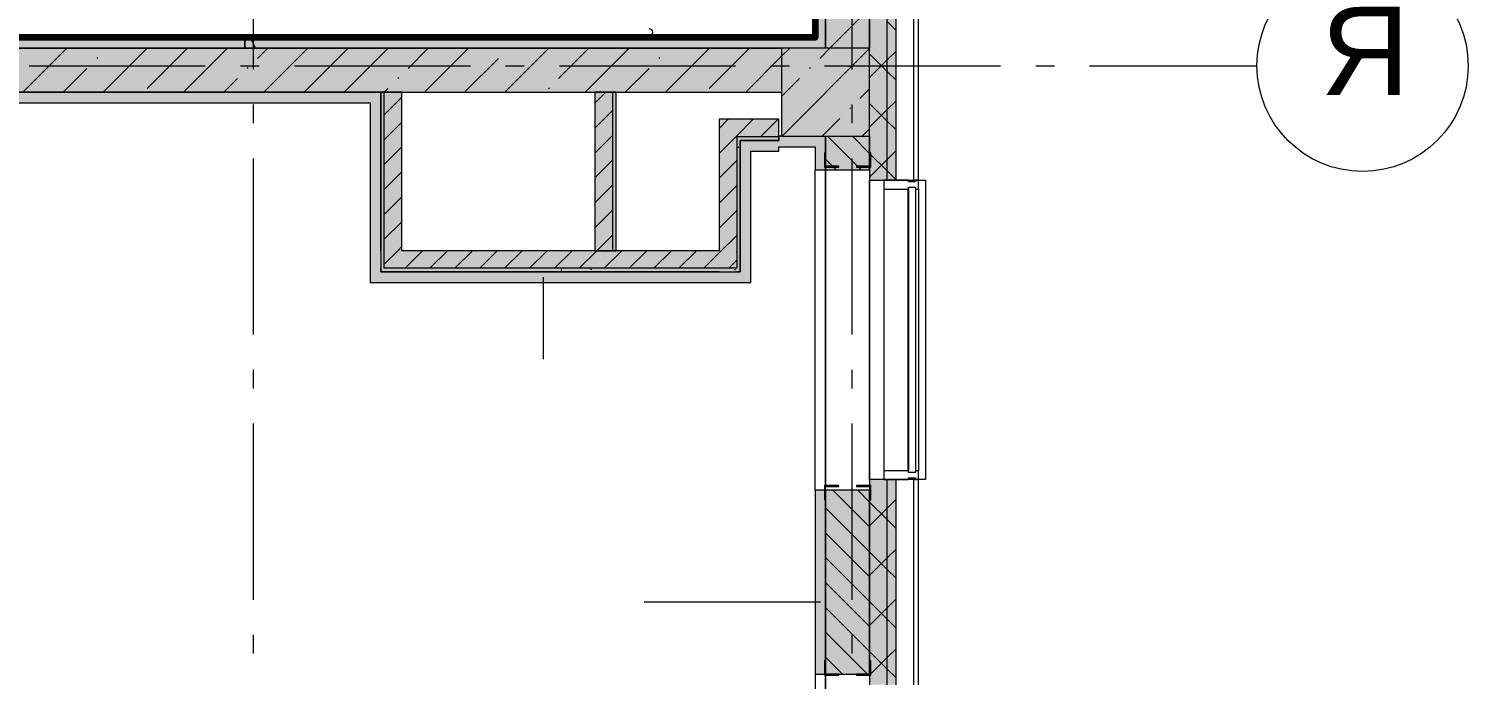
# Model space of a CAD drawing. Header units: millimetres. Extents: x -537608 to 253996, y -217170 to 186033.
# Drawn here: x -347138 to -338961, y -13884 to -10191 of the extents above; entities that cross this region are included whole.
import ezdxf

# ---------------------------------------------------------------- set-up
doc = ezdxf.new("R2010")
doc.units = ezdxf.units.MM
doc.layers.add('16) Лак 1.6м', color=160, linetype='Continuous', lineweight=90)
doc.layers.add('PDF _Геометрия', color=7, linetype='Continuous')
doc.layers.add('PDF _Текст', color=7, linetype='Continuous')
doc.layers.add('PDF _Сплошная заливка', color=7, linetype='Continuous', true_color=0xffffff)
doc.styles.add('PDF ArialMT', font='arial.ttf')

msp = doc.modelspace()

# ---------------------------------------------------------------- hatches: boundary and pattern name
at = {"layer": 'PDF _Сплошная заливка', "transparency": 33554559}
h = msp.add_hatch(color=256, dxfattribs=at)
h.paths.add_polyline_path([(-342261.3661, -44800.6673), (-342211.3659, -44800.6673), (-342211.3659, -42350.6676), (-342261.3661, -42350.6676), (-342261.3661, -44600.8301)], flags=0)
h.paths.add_polyline_path([(-342261.3661, -40650.6668), (-342211.3659, -40650.6668), (-342211.3659, -39375.6657), (-342261.3661, -39375.6657), (-342261.3661, -39616.9451)], flags=0)
h.paths.add_polyline_path([(-342261.3661, -37675.6649), (-342211.3659, -37675.6649), (-342211.3659, -36475.6662), (-342261.3661, -36475.6662), (-342261.3661, -36769.0084)], flags=0)
h.paths.add_polyline_path([(-342211.3659, -34775.6654), (-342211.3659, -33615.6643), (-342261.3661, -33615.6643), (-342261.3661, -34775.6654)], flags=0)
h.paths.add_polyline_path([(-342211.3659, -31915.6635), (-342211.3659, -30715.6649), (-342261.3661, -30715.6649), (-342261.3661, -31915.6635)], flags=0)
h.paths.add_polyline_path([(-342211.3659, -29015.664), (-342211.3659, -27615.6645), (-342261.3661, -27615.6645), (-342261.3661, -29015.664)], flags=0)
h.paths.add_polyline_path([(-342211.3659, -25915.6637), (-342211.3659, -24715.6629), (-342261.3661, -24715.6629), (-342261.3661, -25915.6637)], flags=0)
h.paths.add_polyline_path([(-342261.3661, -23015.6621), (-342211.3659, -23015.6621), (-342211.3659, -21450.6628), (-342261.3661, -21450.6628), (-342261.3661, -22529.3344)], flags=0)
h.paths.add_polyline_path([(-342261.3661, -19750.6615), (-342211.3659, -19750.6615), (-342211.3659, -18550.6617), (-342261.3661, -18550.6617), (-342261.3661, -19681.3998)], flags=0)
h.paths.add_polyline_path([(-342211.3659, -16850.6606), (-342211.3659, -15615.6606), (-342261.3661, -15615.6606), (-342261.3661, -16850.6606)], flags=0)
h.paths.add_polyline_path([(-342211.3659, -13915.6596), (-342211.3659, -12750.6593), (-342261.3661, -12750.6593), (-342261.3661, -13915.6596)], flags=0)
h.paths.add_polyline_path([(-342261.3661, -11050.659), (-342211.3659, -11050.659), (-342211.3659, -6550.6573), (-342261.3661, -6550.6573), (-342261.3661, -9713.6267)], flags=0)
h = msp.add_hatch(color=256, dxfattribs=at)
h.paths.add_polyline_path([(-342361.3666, -44900.6677), (-342261.3661, -44900.6677), (-342261.3661, -42350.6676), (-342361.3666, -42350.6676), (-342361.3666, -44850.6675)], flags=0)
h.paths.add_polyline_path([(-342361.3666, -40650.6668), (-342261.3661, -40650.6668), (-342261.3661, -39375.6657), (-342361.3666, -39375.6657), (-342361.3666, -40450.666)], flags=0)
h.paths.add_polyline_path([(-342261.3661, -37675.6649), (-342261.3661, -36475.6662), (-342361.3666, -36475.6662), (-342361.3666, -37675.6649)], flags=0)
h.paths.add_polyline_path([(-342261.3661, -34775.6654), (-342261.3661, -33615.6643), (-342361.3666, -33615.6643), (-342361.3666, -34775.6654)], flags=0)
h.paths.add_polyline_path([(-342261.3661, -31915.6635), (-342261.3661, -30715.6649), (-342361.3666, -30715.6649), (-342361.3666, -31915.6635)], flags=0)
h.paths.add_polyline_path([(-342261.3661, -29015.664), (-342261.3661, -27615.6645), (-342361.3666, -27615.6645), (-342361.3666, -29015.664)], flags=0)
h.paths.add_polyline_path([(-342361.3666, -25915.6637), (-342261.3661, -25915.6637), (-342261.3661, -24715.6629), (-342361.3666, -24715.6629), (-342361.3666, -25377.2701)], flags=0)
h.paths.add_polyline_path([(-342261.3661, -23015.6621), (-342261.3661, -21450.6628), (-342361.3666, -21450.6628), (-342361.3666, -23015.6621)], flags=0)
h.paths.add_polyline_path([(-342261.3661, -19750.6615), (-342261.3661, -18550.6617), (-342361.3666, -18550.6617), (-342361.3666, -19750.6615)], flags=0)
h.paths.add_polyline_path([(-342261.3661, -16850.6606), (-342261.3661, -15615.6606), (-342361.3666, -15615.6606), (-342361.3666, -16850.6606)], flags=0)
h.paths.add_polyline_path([(-342361.3666, -13915.6596), (-342261.3661, -13915.6596), (-342261.3661, -12750.6593), (-342361.3666, -12750.6593), (-342361.3666, -13273.5457)], flags=0)
h.paths.add_polyline_path([(-342361.3666, -11050.659), (-342261.3661, -11050.659), (-342261.3661, -6650.6577), (-342361.3666, -6650.6577), (-342361.3666, -10800.6587)], flags=0)
for points in [[(-342611.3676, -10300.6587), (-342361.3666, -10300.6587), (-342361.3666, -6900.6582), (-342611.3676, -6900.6582), (-342611.3676, -9713.6267)], [(-342861.3687, -10800.6587), (-342361.3666, -10800.6587), (-342361.3666, -10300.6587), (-342861.3687, -10300.6587), (-342861.3687, -10425.6106)], [(-343216.5631, -11550.6595), (-343116.5627, -11550.6595), (-343116.5627, -10704.7016), (-343216.5631, -10704.7016), (-343216.5631, -11450.6591)], [(-342876.5599, -10804.7012), (-342876.5599, -10704.7016), (-343116.5627, -10704.7016), (-343116.5627, -10804.7012), (-343096.5574, -10804.7012)], [(-343116.5627, -11570.6599), (-343096.5574, -11570.6599), (-343096.5574, -10804.7012), (-343116.5627, -10804.7012), (-343116.5627, -11550.6595)], [(-343216.5631, -11550.6595), (-343216.5631, -11450.6591), (-345118.8706, -11450.6591), (-345118.8706, -11550.6595), (-344883.6905, -11550.6595)], [(-343116.5627, -11570.6599), (-343116.5627, -11550.6595), (-345138.8672, -11550.6595), (-345138.8672, -11570.6599), (-343207.736, -11570.6599)]]:
    msp.add_hatch(color=256, dxfattribs=at).paths.add_polyline_path(points)
at = {"layer": 'PDF _Сплошная заливка', "true_color": 0x56bc34, "transparency": 33554559}
msp.add_hatch(color=85, dxfattribs=at).paths.add_polyline_path([(-342671.3662, -10240.6591), (-342611.3676, -10240.6591), (-342611.3676, -7140.6578), (-342671.3662, -7140.6578), (-342671.3662, -9713.6267)])
at = {"layer": 'PDF _Сплошная заливка', "transparency": 33554559}
h = msp.add_hatch(color=256, dxfattribs=at)
h.paths.add_polyline_path([(-342861.3687, -10550.6585), (-342861.3687, -10300.6587), (-349241.3649, -10300.6587), (-349241.3649, -10550.6585), (-343207.736, -10550.6585)], flags=0)
h.paths.add_polyline_path([(-351283.8728, -10550.6585), (-350891.372, -10550.6585), (-350891.372, -10300.6587), (-351311.3703, -10300.6587), (-351311.3703, -10550.6585)], flags=0)
at = {"layer": 'PDF _Сплошная заливка', "true_color": 0x56bc34, "transparency": 33554559}
h = msp.add_hatch(color=85, dxfattribs=at)
h.paths.add_polyline_path([(-342861.3687, -10300.6587), (-342611.3676, -10300.6587), (-342611.3676, -10240.6591), (-349241.3649, -10240.6591), (-349241.3649, -10250.6585), (-348791.3716, -10250.6585), (-348791.3716, -10300.6587), (-343207.736, -10300.6587)], flags=0)
h.paths.add_polyline_path([(-351024.3041, -10300.6587), (-350896.3669, -10299.8255), (-350896.3669, -10292.6594), (-350891.372, -10292.6594), (-350891.372, -10240.6591), (-351251.3718, -10240.6591), (-351251.3718, -10300.6587)], flags=0)
at = {"layer": 'PDF _Сплошная заливка', "true_color": 0xff7d7d, "transparency": 33554559}
h = msp.add_hatch(color=11, dxfattribs=at)
h.paths.add_polyline_path([(-345198.8658, -10610.6594), (-345138.8672, -10610.6594), (-345138.8672, -10550.6585), (-349236.3701, -10550.7333), (-349236.3701, -10558.6594), (-349241.3649, -10558.6594), (-349241.3649, -10610.6594), (-346559.6449, -10610.6594)], flags=0)
h.paths.add_polyline_path([(-350941.3722, -10610.6594), (-350891.372, -10610.6594), (-350891.372, -10558.6594), (-350896.3669, -10558.6594), (-350896.3669, -10550.6585), (-350941.3722, -10550.6585)], flags=0)
for points in [[(-345198.8658, -11630.6595), (-345138.8672, -11630.6595), (-345138.8672, -10610.6594), (-345198.8658, -10610.6594), (-345198.8658, -11137.594)], [(-343096.5574, -11570.6599), (-343036.5589, -11570.6599), (-343036.5589, -10824.7008), (-343096.5574, -10824.7008), (-343096.5574, -11137.594)], [(-342671.3662, -10860.6592), (-342611.3676, -10860.6592), (-342611.3676, -10800.6587), (-342876.5599, -10800.6587), (-342876.5599, -10860.6592)], [(-343207.736, -11630.6595), (-343036.5589, -11630.6595), (-343036.5589, -11570.6599), (-345138.8672, -11570.6599), (-345138.8672, -11630.6595), (-344883.6905, -11630.6595)]]:
    msp.add_hatch(color=11, dxfattribs=at).paths.add_polyline_path(points)
at = {"layer": 'PDF _Сплошная заливка', "transparency": 33554559}
h = msp.add_hatch(color=256, dxfattribs=at)
h.paths.add_polyline_path([(-342361.3666, -44350.6675), (-342361.3666, -42410.6662), (-342611.3676, -42410.6662), (-342611.3676, -44350.6675), (-342369.7545, -44350.6675)], flags=0)
h.paths.add_polyline_path([(-342361.3666, -40590.6661), (-342361.3666, -40450.666), (-342611.3676, -40450.666), (-342611.3676, -40590.6661), (-342369.7545, -40590.6661)], flags=0)
h.paths.add_polyline_path([(-342361.3666, -39950.666), (-342361.3666, -39435.6664), (-342611.3676, -39435.6664), (-342611.3676, -39950.666), (-342369.7545, -39950.666)], flags=0)
h.paths.add_polyline_path([(-342611.3676, -37615.6663), (-342361.3666, -37615.6663), (-342361.3666, -37150.6648), (-342611.3676, -37150.6648)], flags=0)
h.paths.add_polyline_path([(-342408.1115, -36650.6648), (-342361.3666, -36650.6648), (-342361.3666, -36535.6647), (-342611.3676, -36535.6647), (-342611.3676, -36650.6648)], flags=0)
h.paths.add_polyline_path([(-342611.3676, -34715.6647), (-342361.3666, -34715.6647), (-342361.3666, -33675.665), (-342611.3676, -33675.665), (-342611.3676, -33921.0738)], flags=0)
h.paths.add_polyline_path([(-342361.3666, -31855.665), (-342363.8468, -31850.6636), (-342611.3676, -31850.6636), (-342611.3676, -31855.665), (-342369.7545, -31855.665)], flags=0)
h.paths.add_polyline_path([(-342361.3666, -31350.6637), (-342361.3666, -30775.6655), (-342611.3676, -30775.6655), (-342611.3676, -31350.6637), (-342369.7545, -31350.6637)], flags=0)
h.paths.add_polyline_path([(-342611.3676, -28955.6633), (-342361.3666, -28955.6633), (-342361.3666, -28150.6629), (-342611.3676, -28150.6629), (-342611.3676, -28225.2047)], flags=0)
h.paths.add_polyline_path([(-342361.3666, -25855.663), (-342361.3666, -24775.6636), (-342611.3676, -24775.6636), (-342611.3676, -25855.663), (-342369.7545, -25855.663)], flags=0)
h.paths.add_polyline_path([(-342369.7545, -22955.6635), (-342361.3666, -22955.6635), (-342361.3666, -22150.6621), (-342611.3676, -22150.6621), (-342611.3676, -22955.6635)], flags=0)
h.paths.add_polyline_path([(-342369.7545, -21650.6621), (-342361.3666, -21650.6621), (-342361.3666, -21510.6614), (-342611.3676, -21510.6614), (-342611.3676, -21650.6621), (-342411.3668, -21650.6621)], flags=0)
h.paths.add_polyline_path([(-342361.3666, -19690.6619), (-342361.3666, -18610.6613), (-342611.3676, -18610.6613), (-342611.3676, -19690.6619), (-342369.7545, -19690.6619)], flags=0)
h.paths.add_polyline_path([(-342369.7545, -16790.661), (-342361.3666, -16790.661), (-342361.3666, -16330.2498), (-342611.3676, -16330.2498), (-342611.3676, -16790.661)], flags=0)
h.paths.add_polyline_path([(-342611.3676, -16295.2503), (-342361.3666, -16295.2503), (-342361.3666, -16150.6614), (-342611.3676, -16150.6614)], flags=0)
h.paths.add_polyline_path([(-342369.7545, -13855.6599), (-342361.3666, -13855.6599), (-342361.3666, -12810.6604), (-342611.3676, -12810.6604), (-342611.3676, -13855.6599)], flags=0)
h.paths.add_polyline_path([(-342611.3676, -10990.6594), (-342361.3666, -10990.6594), (-342361.3666, -10800.6587), (-342611.3676, -10800.6587), (-342611.3676, -10860.6592)], flags=0)

# ---------------------------------------------------------------- linework, layer by layer
at = {"layer": '16) Лак 1.6м'}
msp.add_lwpolyline([(-351251.3718, -7150.6582), (-351251.3718, -6960.6578), (-342921.3672, -6960.6578), (-342921.3672, -7200.6584), (-342671.3662, -7200.6584), (-342671.3662, -10240.6591), (-349241.3649, -10240.6591)], dxfattribs=at)
at = {"layer": 'PDF _Геометрия', "lineweight": 9}
for p, q in [((-342361.3666, -6650.6577), (-342361.3666, -10300.6587)), ((-342261.3661, -11050.659), (-342261.3661, -6650.6577)), ((-342211.3659, -11050.659), (-342211.3659, -6650.6577)), ((-342111.3655, -11050.659), (-342111.3655, -6650.6577)), ((-342084.3674, -11050.659), (-342084.3674, -6650.6577)), ((-342361.3666, -10300.6587), (-342361.3666, -6900.6582)), ((-342611.3676, -7140.6578), (-342611.3676, -10240.6591)), ((-342611.3676, -10300.6587), (-342611.3676, -7140.6578)), ((-342671.3662, -7200.6584), (-342671.3662, -10240.6591)), ((-342587.289, -10300.6587), (-342361.3666, -10074.7374)), ((-342211.3659, -10199.4492), (-342261.3661, -10149.4506)), ((-342671.3662, -10240.6591), (-349241.3649, -10240.6591)), ((-342861.3687, -10300.6587), (-348791.3716, -10300.6587)), ((-348791.3716, -10300.6587), (-342861.3687, -10300.6587)), ((-343613.3957, -10230.6589), (-348533.396, -10230.6589)), ((-347171.1615, -10550.6585), (-346921.1604, -10300.6587)), ((-346714.9677, -10550.6585), (-346464.9666, -10300.6587)), ((-346694.0668, -10301.6655), (-346693.0592, -10300.6587)), ((-346465.9742, -10529.7635), (-346236.8654, -10300.6587)), ((-346258.7653, -10550.6585), (-346008.7641, -10300.6587)), ((-345838.698, -10358.6895), (-345780.6716, -10300.6587)), ((-345802.5714, -10550.6585), (-345552.5704, -10300.6587)), ((-345574.4702, -10550.6585), (-345325.4767, -10301.6655)), ((-345346.3776, -10550.6585), (-345096.3765, -10300.6587)), ((-344983.3292, -10415.7134), (-344868.2753, -10300.6587)), ((-344890.1751, -10550.6585), (-344640.1741, -10300.6587)), ((-344433.9814, -10550.6585), (-344183.9803, -10300.6587)), ((-344413.0805, -10301.6655), (-344412.0815, -10300.6587)), ((-344127.9604, -10472.7387), (-343955.879, -10300.6587)), ((-343977.7789, -10550.6585), (-343727.7865, -10300.6587)), ((-343521.5851, -10550.6585), (-343271.584, -10300.6587)), ((-343500.6928, -10301.6655), (-343499.6853, -10300.6587)), ((-343272.5916, -10529.7635), (-343043.4828, -10300.6587)), ((-342861.3687, -10346.6386), (-342815.3902, -10300.6587)), ((-342361.3666, -10300.6587), (-342861.3687, -10300.6587)), ((-342861.3687, -10300.6587), (-342861.3687, -10800.6587)), ((-342645.324, -10358.6895), (-342587.289, -10300.6587)), ((-342611.3676, -10240.6591), (-342611.3676, -10300.6587)), ((-342361.3666, -10800.6587), (-342361.3666, -10300.6587)), ((-346751.0942, -10358.6895), (-346746.3491, -10353.9473)), ((-344662.0739, -10550.6585), (-344470.1079, -10358.6895)), ((-343557.7116, -10358.6895), (-343552.9752, -10353.9473)), ((-343065.3913, -10550.6585), (-342861.3687, -10346.6386)), ((-342859.1899, -10800.6587), (-342361.3666, -10302.8354)), ((-342261.3661, -10432.2923), (-342361.3666, -10332.2932)), ((-342361.3666, -10467.0259), (-342261.3661, -10367.0254)), ((-342261.3661, -10367.0254), (-342211.3659, -10317.0252)), ((-346943.0603, -10550.6585), (-346808.1217, -10415.7134)), ((-345895.7254, -10415.7134), (-345890.9804, -10410.9727)), ((-343749.6863, -10550.6585), (-343614.7391, -10415.7134)), ((-342702.3429, -10415.7134), (-342697.6064, -10410.9727)), ((-342211.3659, -10482.2925), (-342261.3661, -10432.2923)), ((-346030.6726, -10550.6585), (-345952.7529, -10472.7387)), ((-345118.2764, -10550.6585), (-345097.3755, -10529.7635)), ((-345040.3567, -10472.7387), (-345035.6115, -10467.9974)), ((-344184.9879, -10529.7635), (-344180.2427, -10525.0214)), ((-342861.3687, -10574.7371), (-342759.3703, -10472.7387)), ((-342417.2228, -10586.7875), (-342361.3666, -10530.9347)), ((-349241.3649, -10610.6594), (-345198.8658, -10610.6594)), ((-345138.8672, -10550.6585), (-349236.3701, -10550.6585)), ((-349236.3701, -10550.6585), (-345138.8672, -10550.6585)), ((-345198.8658, -10610.6594), (-345198.8658, -11630.6595)), ((-345138.8672, -10610.6594), (-345138.8672, -10550.6585)), ((-345138.8672, -10550.6585), (-342861.3687, -10550.6585)), ((-345118.8706, -10550.6585), (-345138.8672, -10550.6585)), ((-345138.8672, -10550.6585), (-345138.8672, -10610.6594)), ((-345138.8672, -11450.6591), (-345138.8672, -10610.6594)), ((-345138.8672, -10610.6594), (-345138.8672, -11450.6591)), ((-345018.8702, -10550.6585), (-345118.8706, -10550.6585)), ((-345118.8706, -11450.6591), (-345118.8706, -10550.6585)), ((-345118.8706, -10678.9415), (-345018.8702, -10578.9411)), ((-345018.8702, -11450.6591), (-345018.8702, -10550.6585)), ((-343921.7505, -10613.1964), (-343859.2114, -10550.6585)), ((-343821.75, -10550.6585), (-343921.7505, -10550.6585)), ((-343921.7505, -10550.6585), (-343921.7505, -11450.6591)), ((-343801.7534, -10550.6585), (-343821.75, -10550.6585)), ((-343821.75, -10550.6585), (-343821.75, -11450.6591)), ((-343801.7534, -11450.6591), (-343801.7534, -10550.6585)), ((-342261.3661, -10715.1361), (-342361.3666, -10615.1352)), ((-342261.3661, -10649.868), (-342211.3659, -10599.8686)), ((-343921.7505, -10754.6192), (-343821.75, -10654.6187)), ((-343216.5631, -10756.5331), (-343164.7286, -10704.7016)), ((-343116.5627, -10704.7016), (-343216.5631, -10704.7016)), ((-343216.5631, -10704.7016), (-343216.5631, -11450.6591)), ((-343116.5627, -10797.9546), (-343023.3053, -10704.7016)), ((-343096.5574, -10704.7016), (-343116.5627, -10704.7016)), ((-342876.5599, -10704.7016), (-343096.5574, -10704.7016)), ((-342981.8825, -10804.7012), (-342881.882, -10704.7016)), ((-342876.5599, -10804.7012), (-342876.5599, -10704.7016)), ((-342631.0887, -10800.6587), (-342531.2691, -10700.8367)), ((-342474.2416, -10643.8128), (-342469.5052, -10639.0706)), ((-342361.3666, -10749.8684), (-342261.3661, -10649.868)), ((-345118.8706, -10820.3628), (-345018.8702, -10720.3629)), ((-342402.9961, -10800.6587), (-342361.3666, -10759.0324)), ((-342211.3659, -10765.135), (-342261.3661, -10715.1361)), ((-345118.8706, -10961.784), (-345018.8702, -10861.7843)), ((-343921.7505, -10896.0403), (-343821.75, -10796.0393)), ((-343216.5631, -10897.9542), (-343116.5627, -10797.9546)), ((-343096.5574, -10804.7012), (-343116.5627, -10804.7012)), ((-343116.5627, -10804.7012), (-343116.5627, -11550.6595)), ((-342876.5599, -10804.7012), (-343096.5574, -10804.7012)), ((-343096.5574, -11570.6599), (-343096.5574, -10824.7008)), ((-343096.5574, -10824.7008), (-342876.5599, -10824.7008)), ((-343036.5589, -10824.7008), (-343096.5574, -10824.7008)), ((-343096.5574, -10824.7008), (-343096.5574, -11570.6599)), ((-342876.5599, -10824.7008), (-343036.5589, -10824.7008)), ((-342861.3687, -10800.6587), (-342876.5599, -10800.6587)), ((-342876.5599, -10800.6587), (-342876.5599, -10824.7008)), ((-342876.5599, -10824.7008), (-342876.5599, -10804.7012)), ((-342876.5599, -10884.7012), (-342876.5599, -10860.6592)), ((-342876.5599, -10860.6592), (-342671.3662, -10860.6592)), ((-342861.3687, -10800.6587), (-342361.3666, -10800.6587)), ((-342671.3662, -10860.6592), (-342671.3662, -10990.6594)), ((-342611.3676, -10860.6592), (-342611.3676, -10800.6587)), ((-342611.3676, -10800.6587), (-342611.3676, -10860.6592)), ((-342611.3676, -10990.6594), (-342611.3676, -10860.6592)), ((-342611.3676, -10860.6592), (-342611.3676, -10990.6594)), ((-342410.1095, -10990.6594), (-342600.112, -10800.6587)), ((-342361.3666, -10897.979), (-342458.6887, -10800.6587)), ((-342361.3666, -10990.6594), (-342361.3666, -10800.6587)), ((-342361.3666, -10800.6587), (-342361.3666, -11050.659)), ((-343921.7505, -11037.4609), (-343821.75, -10937.4604)), ((-343216.5631, -11039.3748), (-343116.5627, -10939.3757)), ((-343036.5589, -11570.6599), (-343036.5589, -10884.7012)), ((-343036.5589, -10884.7012), (-342876.5599, -10884.7012)), ((-342551.5327, -10990.6594), (-342611.3676, -10930.8213)), ((-342261.3661, -10997.9781), (-342361.3666, -10897.979)), ((-342361.3666, -11032.7117), (-342261.3661, -10932.7113)), ((-342261.3661, -10932.7113), (-342211.3659, -10882.7111)), ((-345118.8706, -11103.2059), (-345018.8702, -11003.2054)), ((-342671.3662, -10990.6594), (-342611.3676, -10990.6594)), ((-342671.3662, -12810.6604), (-342671.3662, -10990.6594)), ((-342611.3676, -10990.6594), (-342611.3676, -12784.66)), ((-342611.3676, -12784.66), (-342611.3676, -10990.6594)), ((-342611.3676, -10990.6594), (-342361.3666, -10990.6594)), ((-342211.3659, -11047.9783), (-342261.3661, -10997.9781)), ((-343921.7505, -11178.8823), (-343821.75, -11078.8831)), ((-343216.5631, -11180.7976), (-343116.5627, -11080.7971)), ((-342361.3666, -11050.659), (-342261.3661, -11050.659)), ((-342361.3666, -11050.659), (-342361.3666, -12750.6593)), ((-342361.3666, -12750.6593), (-342361.3666, -11050.659)), ((-342141.369, -11050.659), (-342281.3714, -11050.659)), ((-342281.3714, -11050.659), (-342281.3714, -11100.6592)), ((-342281.3714, -11100.6592), (-342141.369, -11100.6592)), ((-342281.3714, -11100.6592), (-342281.3714, -12700.6592)), ((-342261.3661, -11050.659), (-342211.3659, -11050.659)), ((-342211.3659, -11050.659), (-342111.3655, -11050.659)), ((-342141.369, -11060.6592), (-342141.369, -11050.659)), ((-342101.3672, -11060.6592), (-342141.369, -11060.6592)), ((-342141.369, -11100.6592), (-342141.369, -11090.6598)), ((-342141.369, -11090.6598), (-342101.3672, -11090.6598)), ((-342111.3655, -11050.659), (-342084.3674, -11050.659)), ((-342101.3672, -11050.659), (-342101.3672, -11060.6592)), ((-342084.3674, -11050.659), (-342101.3672, -11050.659)), ((-342101.3672, -11090.6598), (-342101.3672, -11100.6592)), ((-342101.3672, -11100.6592), (-342084.3674, -11100.6592)), ((-342101.3672, -11100.6592), (-342101.3672, -12700.6592)), ((-342084.3674, -11100.6592), (-342084.3674, -11050.659)), ((-342084.3674, -11100.6592), (-342084.3674, -12700.6592)), ((-345118.8706, -11244.6273), (-345018.8702, -11144.6268)), ((-343921.7505, -11320.3041), (-343821.75, -11220.3038)), ((-343216.5631, -11322.2187), (-343116.5627, -11222.2177)), ((-345118.8706, -11386.0484), (-345018.8702, -11286.0488)), ((-343910.6842, -11450.6591), (-343821.75, -11361.7249)), ((-343216.5631, -11463.6392), (-343116.5627, -11363.6404)), ((-345042.0618, -11450.6591), (-345018.8702, -11427.4702)), ((-345138.8672, -11450.6591), (-345138.8672, -11550.6595)), ((-345118.8706, -11527.4689), (-345042.0618, -11450.6591)), ((-345118.8706, -11550.6595), (-345118.8706, -11450.6591)), ((-343216.5631, -11450.6591), (-345018.8702, -11450.6591)), ((-345000.6389, -11550.6595), (-344900.6385, -11450.6591)), ((-344859.2157, -11550.6595), (-344759.2152, -11450.6591)), ((-344717.7924, -11550.6595), (-344617.792, -11450.6591)), ((-344576.3691, -11550.6595), (-344476.3687, -11450.6591)), ((-344434.9545, -11550.6595), (-344334.954, -11450.6591)), ((-344293.5312, -11550.6595), (-344193.5308, -11450.6591)), ((-344152.1079, -11550.6595), (-344052.1075, -11450.6591)), ((-344010.6847, -11550.6595), (-343910.6842, -11450.6591)), ((-343921.7505, -11450.6591), (-343821.75, -11450.6591)), ((-343869.2614, -11550.6595), (-343769.261, -11450.6591)), ((-343821.75, -11450.6591), (-343801.7534, -11450.6591)), ((-343727.8467, -11550.6595), (-343627.8463, -11450.6591)), ((-343586.4235, -11550.6595), (-343486.423, -11450.6591)), ((-343445.0002, -11550.6595), (-343344.9998, -11450.6591)), ((-343303.5769, -11550.6595), (-343216.5631, -11463.6392)), ((-343162.1623, -11550.6595), (-343116.5627, -11505.0616)), ((-345138.8672, -11550.6595), (-345138.8672, -11570.6599)), ((-345138.8672, -11570.6599), (-345138.8672, -11550.6595)), ((-345138.8672, -11570.6599), (-343216.5631, -11570.6599)), ((-343216.5631, -11570.6599), (-345138.8672, -11570.6599)), ((-343216.5631, -11550.6595), (-345118.8706, -11550.6595)), ((-344216.8516, -11600.659), (-344216.8516, -12066.8092)), ((-343116.5627, -11550.6595), (-343216.5631, -11550.6595)), ((-343216.5631, -11570.6599), (-343116.5627, -11570.6599)), ((-343116.5627, -11570.6599), (-343096.5574, -11570.6599)), ((-343096.5574, -11570.6599), (-343116.5627, -11570.6599)), ((-343036.5589, -11630.6595), (-343036.5589, -11570.6599)), ((-345198.8658, -11630.6595), (-345138.8672, -11630.6595)), ((-345138.8672, -11630.6595), (-343036.5589, -11630.6595)), ((-342361.3666, -12750.6593), (-342361.3666, -13915.6596)), ((-342261.3661, -12750.6593), (-342361.3666, -12750.6593)), ((-342141.369, -12700.6592), (-342281.3714, -12700.6592)), ((-342281.3714, -12700.6592), (-342281.3714, -12750.6593)), ((-342281.3714, -12750.6593), (-342141.369, -12750.6593)), ((-342211.3659, -12750.6593), (-342261.3661, -12750.6593)), ((-342261.3661, -13915.6596), (-342261.3661, -12750.6593)), ((-342111.3655, -12750.6593), (-342211.3659, -12750.6593)), ((-342211.3659, -13915.6596), (-342211.3659, -12750.6593)), ((-342141.369, -12710.66), (-342141.369, -12700.6592)), ((-342101.3672, -12710.66), (-342141.369, -12710.66)), ((-342141.369, -12750.6593), (-342141.369, -12740.6599)), ((-342141.369, -12740.6599), (-342101.3672, -12740.6599)), ((-342084.3674, -12750.6593), (-342111.3655, -12750.6593)), ((-342111.3655, -13915.6596), (-342111.3655, -12750.6593)), ((-342084.3674, -12700.6592), (-342101.3672, -12700.6592)), ((-342101.3672, -12700.6592), (-342101.3672, -12710.66)), ((-342101.3672, -12740.6599), (-342101.3672, -12750.6593)), ((-342101.3672, -12750.6593), (-342084.3674, -12750.6593)), ((-342084.3674, -12750.6593), (-342084.3674, -12700.6592)), ((-342084.3674, -13915.6596), (-342084.3674, -12750.6593)), ((-342611.3676, -12810.6604), (-342671.3662, -12810.6604)), ((-342671.3662, -12810.6604), (-342671.3662, -13855.6599)), ((-342361.3666, -12810.6604), (-342611.3676, -12810.6604)), ((-342611.3676, -12810.6604), (-342611.3676, -13855.6599)), ((-342611.3676, -13855.6599), (-342611.3676, -12810.6604)), ((-342361.3666, -13019.2984), (-342570.0051, -12810.6604)), ((-342361.3666, -12877.8779), (-342428.5818, -12810.6604)), ((-342361.3666, -13855.6599), (-342361.3666, -12810.6604)), ((-342361.3666, -13160.7211), (-342611.3676, -12910.7208)), ((-342261.3661, -12977.8783), (-342361.3666, -12877.8779)), ((-342361.3666, -13012.6105), (-342261.3661, -12912.6115)), ((-342261.3661, -12912.6115), (-342211.3659, -12862.6113)), ((-342211.3659, -13027.8785), (-342261.3661, -12977.8783)), ((-342361.3666, -13302.1423), (-342611.3676, -13052.142)), ((-342261.3661, -13260.7201), (-342361.3666, -13160.7211)), ((-342261.3661, -13195.4533), (-342211.3659, -13145.4531)), ((-342361.3666, -13443.5629), (-342611.3676, -13193.5633)), ((-342361.3666, -13295.4537), (-342261.3661, -13195.4533)), ((-342211.3659, -13310.7203), (-342261.3661, -13260.7201)), ((-342361.3666, -13584.9841), (-342611.3676, -13334.9845)), ((-342641.3712, -13447.1615), (-343641.3668, -13447.1615)), ((-342361.3666, -13726.4068), (-342611.3676, -13476.4065)), ((-342261.3661, -13543.5633), (-342361.3666, -13443.5629)), ((-342361.3666, -13578.2962), (-342261.3661, -13478.2965)), ((-342261.3661, -13478.2965), (-342211.3659, -13428.2963)), ((-342211.3659, -13593.5635), (-342261.3661, -13543.5633)), ((-342373.5351, -13855.6599), (-342611.3676, -13617.8277)), ((-342261.3661, -13826.4058), (-342361.3666, -13726.4068)), ((-342261.3661, -13761.139), (-342211.3659, -13711.1388)), ((-342514.9584, -13855.6599), (-342611.3676, -13759.249)), ((-342361.3666, -13861.1394), (-342261.3661, -13761.139)), ((-342671.3662, -13855.6599), (-342671.3662, -15590.6605)), ((-342671.3662, -13855.6599), (-342611.3676, -13855.6599)), ((-342611.3676, -13855.6599), (-342361.3666, -13855.6599)), ((-342611.3676, -15650.6602), (-342611.3676, -13861.6607)), ((-342611.3676, -13861.6607), (-342611.3676, -15650.6602)), ((-342211.3659, -13876.4059), (-342261.3661, -13826.4058))]:
    msp.add_line(p, q, dxfattribs=at)
at = {"layer": 'PDF _Геометрия', "color": 253, "lineweight": 9, "true_color": 0xaaaaaa}
for p, q in [((-345861.3643, -10421.0329), (-345861.3643, -9421.0323)), ((-342461.367, -10421.0329), (-342461.367, -9421.0323)), ((-347111.3697, -10240.6591), (-347111.3697, -10230.6589)), ((-347111.3697, -10230.6589), (-347111.3697, -10240.6591)), ((-346811.3683, -10240.6591), (-346811.3683, -10230.6589)), ((-346811.3683, -10230.6589), (-346811.3683, -10240.6591)), ((-346511.3671, -10240.6591), (-346511.3671, -10230.6589)), ((-346511.3671, -10230.6589), (-346511.3671, -10240.6591)), ((-346211.3658, -10240.6591), (-346211.3658, -10230.6589)), ((-346211.3658, -10230.6589), (-346211.3658, -10240.6591)), ((-345911.3645, -10300.6587), (-345911.3645, -10230.6589)), ((-345911.3645, -10230.6589), (-345911.3645, -10300.6587)), ((-345911.3645, -10300.6587), (-345849.9795, -10300.6587)), ((-345849.9795, -10300.6587), (-345882.6182, -10230.6589)), ((-345611.3719, -10240.6591), (-345611.3719, -10230.6589)), ((-345611.3719, -10230.6589), (-345611.3719, -10240.6591)), ((-345311.3705, -10240.6591), (-345311.3705, -10230.6589)), ((-345311.3705, -10230.6589), (-345311.3705, -10240.6591)), ((-345011.3693, -10240.6591), (-345011.3693, -10230.6589)), ((-345011.3693, -10230.6589), (-345011.3693, -10240.6591)), ((-344711.368, -10240.6591), (-344711.368, -10230.6589)), ((-344711.368, -10230.6589), (-344711.368, -10240.6591)), ((-344411.3667, -10240.6591), (-344411.3667, -10230.6589)), ((-344411.3667, -10230.6589), (-344411.3667, -10240.6591)), ((-344111.3654, -10240.6591), (-344111.3654, -10230.6589)), ((-344111.3654, -10230.6589), (-344111.3654, -10240.6591)), ((-347135.0263, -10400.6592), (-346135.0306, -10400.6592)), ((-345935.0298, -10400.6592), (-345829.1991, -10400.6592)), ((-345629.1983, -10400.6592), (-344629.1941, -10400.6592)), ((-344429.1932, -10400.6592), (-344323.3626, -10400.6592)), ((-344123.3617, -10400.6592), (-343123.366, -10400.6592)), ((-342923.3652, -10400.6592), (-342817.5259, -10400.6592)), ((-342617.5251, -10400.6592), (-341617.5294, -10400.6592)), ((-341417.5286, -10400.6592), (-341311.6979, -10400.6592)), ((-341111.6971, -10400.6592), (-340161.3657, -10400.6592)), ((-345861.3643, -10726.8662), (-345861.3643, -10621.0321)), ((-342461.367, -10726.8662), (-342461.367, -10621.0321)), ((-345861.3643, -11926.866), (-345861.3643, -10926.8663)), ((-342461.367, -11926.866), (-342461.367, -10926.8663)), ((-342143.367, -12700.6592), (-342143.367, -11100.6592)), ((-342141.369, -11100.6592), (-342141.369, -12700.6592)), ((-342084.3674, -11050.659), (-342043.3666, -11050.659)), ((-342043.3666, -11050.659), (-342043.3666, -12750.6593)), ((-345861.3643, -12232.6993), (-345861.3643, -12126.8669)), ((-342461.367, -12232.6993), (-342461.367, -12126.8669)), ((-345861.3643, -13432.7006), (-345861.3643, -12432.6995)), ((-342461.367, -13432.7006), (-342461.367, -12432.6995)), ((-342043.3666, -12750.6593), (-342084.3674, -12750.6593)), ((-345861.3643, -13738.534), (-345861.3643, -13632.7)), ((-342461.367, -13738.534), (-342461.367, -13632.7))]:
    msp.add_line(p, q, dxfattribs=at)
at = {"layer": 'PDF _Геометрия', "color": 8, "lineweight": 9, "true_color": 0x787878}
for p, q in [((-343104.9798, -10866.3629), (-343108.3298, -10860.5548)), ((-343114.9436, -11458.703), (-343116.5627, -11455.9015)), ((-344702.3772, -11553.9858), (-344704.2977, -11550.6595)), ((-344110.0392, -11563.9508), (-344113.3892, -11558.1433)), ((-343943.8828, -11554.0558), (-343947.2328, -11559.864)), ((-343124.7698, -11557.7031), (-343128.1198, -11563.5107))]:
    msp.add_line(p, q, dxfattribs=at)
at = {"layer": 'PDF _Геометрия', "color": 253, "lineweight": 20, "true_color": 0xaaaaaa}
for p, q in [((-342611.3676, -10895.6587), (-342617.3701, -10895.6587)), ((-342617.3701, -10895.6587), (-342617.3701, -10976.6598)), ((-342611.3676, -10970.659), (-342611.3676, -10895.6587)), ((-342355.3642, -10895.6587), (-342361.3666, -10895.6587)), ((-342361.3666, -10895.6587), (-342361.3666, -10970.659)), ((-342355.3642, -10976.6598), (-342355.3642, -10895.6587)), ((-342617.3701, -10976.6598), (-342536.3673, -10976.6598)), ((-342536.3673, -10970.659), (-342611.3676, -10970.659)), ((-342536.3673, -10976.6598), (-342536.3673, -10970.659)), ((-342436.3669, -10970.659), (-342436.3669, -10976.6598)), ((-342361.3666, -10970.659), (-342436.3669, -10970.659)), ((-342436.3669, -10976.6598), (-342355.3642, -10976.6598)), ((-342536.3673, -12784.66), (-342617.3701, -12784.66)), ((-342617.3701, -12784.66), (-342617.3701, -12865.6597)), ((-342611.3676, -12865.6597), (-342611.3676, -12790.6594)), ((-342611.3676, -12790.6594), (-342536.3673, -12790.6594)), ((-342536.3673, -12790.6594), (-342536.3673, -12784.66)), ((-342355.3642, -12784.66), (-342436.3669, -12784.66)), ((-342436.3669, -12784.66), (-342436.3669, -12790.6594)), ((-342436.3669, -12790.6594), (-342361.3666, -12790.6594)), ((-342361.3666, -12790.6594), (-342361.3666, -12865.6597)), ((-342355.3642, -12865.6597), (-342355.3642, -12784.66)), ((-342617.3701, -12865.6597), (-342611.3676, -12865.6597)), ((-342361.3666, -12865.6597), (-342355.3642, -12865.6597)), ((-342611.3676, -13780.6596), (-342617.3701, -13780.6596)), ((-342617.3701, -13780.6596), (-342617.3701, -13861.6607)), ((-342611.3676, -13855.6599), (-342611.3676, -13780.6596)), ((-342355.3642, -13780.6596), (-342361.3666, -13780.6596)), ((-342361.3666, -13780.6596), (-342361.3666, -13855.6599)), ((-342355.3642, -13861.6607), (-342355.3642, -13780.6596)), ((-342617.3701, -13861.6607), (-342536.3673, -13861.6607)), ((-342536.3673, -13855.6599), (-342611.3676, -13855.6599)), ((-342536.3673, -13861.6607), (-342536.3673, -13855.6599)), ((-342436.3669, -13855.6599), (-342436.3669, -13861.6607)), ((-342361.3666, -13855.6599), (-342436.3669, -13855.6599)), ((-342436.3669, -13861.6607), (-342355.3642, -13861.6607))]:
    msp.add_line(p, q, dxfattribs=at)
at = {"layer": 'PDF _Геометрия', "lineweight": 20}
msp.add_circle((-339561.3637, -10400.66), 599.9996, dxfattribs=at)
at = {"layer": 'PDF _Геометрия', "lineweight": 9}
msp.add_arc((-343613.3991, -10210.6589), 20, 270.00970184, 89.99029816, dxfattribs=at)
at = {"layer": 'PDF _Сплошная заливка', "lineweight": 35, "transparency": 33554559}
for points in [[(-345118.8706, -11550.6595), (-345118.8706, -10550.6585), (-345138.8672, -11550.6595), (-345138.8672, -10550.6585)], [(-345018.8702, -11450.6591), (-345018.8702, -10550.6585), (-345118.8706, -11450.6591), (-345118.8706, -10550.6585)], [(-343821.75, -11450.6591), (-343821.75, -10550.6585), (-343921.7505, -11450.6591), (-343921.7505, -10550.6585)], [(-343801.7534, -11450.6591), (-343801.7534, -10550.6585), (-343821.75, -11450.6591), (-343821.75, -10550.6585)], [(-342876.5599, -10824.7008), (-342876.5599, -10804.7012), (-343096.5574, -10824.7008), (-343096.5574, -10804.7012)]]:
    msp.add_solid(points, dxfattribs=at)
at = {"layer": 'PDF _Сплошная заливка', "color": 11, "lineweight": 35, "true_color": 0xff7d7d, "transparency": 33554559}
for points in [[(-342876.5599, -10884.7012), (-342876.5599, -10824.7008), (-343036.5589, -10884.7012), (-343036.5589, -10824.7008)], [(-342671.3662, -10990.6594), (-342611.3676, -10990.6594), (-342671.3662, -10860.6592), (-342611.3676, -10860.6592)], [(-342671.3662, -13855.6599), (-342611.3676, -13855.6599), (-342671.3662, -12810.6604), (-342611.3676, -12810.6604)]]:
    msp.add_solid(points, dxfattribs=at)

# ---------------------------------------------------------------- texts
at = {"layer": 'PDF _Текст', "insert": (-339798.7221, -10315.8678), "char_height": 500, "attachment_point": 4, "style": 'PDF ArialMT'}
msp.add_mtext('Я', dxfattribs=at)

doc.saveas('drawing.dxf')
